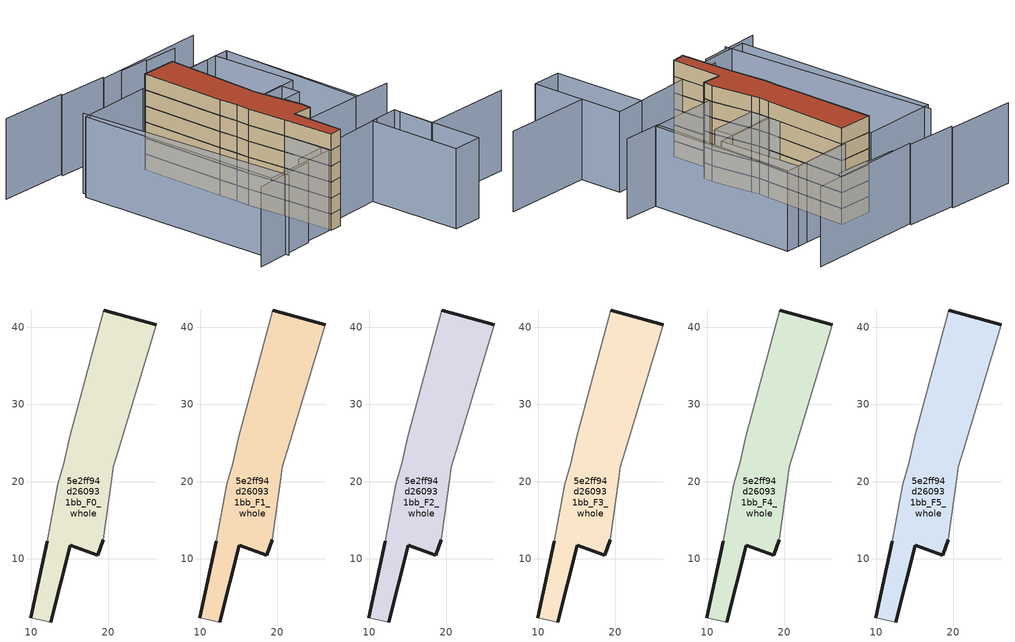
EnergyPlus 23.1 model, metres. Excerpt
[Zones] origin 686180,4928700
5e2ff94d260931bb_F0_whole
 floor ground (EU_floor_Construction): 18.65,10.48 19.33,12.45 20.42,20.39 20.63,21.94 21.25,23.99 26.19,40.31 19.38,42.22 15.02,25.83 14.21,22.28 13.42,19.67 12.07,12.26 9.95,2.36 12.54,1.82 15.06,11.73 z0
 wall outside (EU_wall_Construction): 19.38,42.22 26.19,40.31 / 19.33,12.45 18.65,10.48 15.06,11.73 12.54,1.82 / 9.95,2.36 12.07,12.26 z0:3
 wall adiabatic (EU_wall_Construction): 26.19,40.31 21.25,23.99 20.63,21.94 20.42,20.39 19.33,12.45 / 12.54,1.82 9.95,2.36 / 12.07,12.26 13.42,19.67 14.21,22.28 15.02,25.83 19.38,42.22 z0:3
5e2ff94d260931bb_F1_whole
 floor to 5e2ff94d260931bb_F0_whole (EU_floor_Construction): 18.65,10.48 19.33,12.45 20.42,20.39 20.63,21.94 21.25,23.99 26.19,40.31 19.38,42.22 15.02,25.83 14.21,22.28 13.42,19.67 12.07,12.26 9.95,2.36 12.54,1.82 15.06,11.73 z3
 wall outside (EU_wall_Construction): 19.38,42.22 26.19,40.31 / 19.33,12.45 18.65,10.48 15.06,11.73 12.54,1.82 / 9.95,2.36 12.07,12.26 z3:6
 wall adiabatic (EU_wall_Construction): 26.19,40.31 21.25,23.99 20.63,21.94 20.42,20.39 19.33,12.45 / 12.54,1.82 9.95,2.36 / 12.07,12.26 13.42,19.67 14.21,22.28 15.02,25.83 19.38,42.22 z3:6
5e2ff94d260931bb_F2_whole
 floor to 5e2ff94d260931bb_F1_whole (EU_floor_Construction): 18.65,10.48 19.33,12.45 20.42,20.39 20.63,21.94 21.25,23.99 26.19,40.31 19.38,42.22 15.02,25.83 14.21,22.28 13.42,19.67 12.07,12.26 9.95,2.36 12.54,1.82 15.06,11.73 z6
 wall outside (EU_wall_Construction): 19.38,42.22 26.19,40.31 / 19.33,12.45 18.65,10.48 15.06,11.73 12.54,1.82 / 9.95,2.36 12.07,12.26 z6:9
 wall adiabatic (EU_wall_Construction): 26.19,40.31 21.25,23.99 20.63,21.94 20.42,20.39 19.33,12.45 / 12.54,1.82 9.95,2.36 / 12.07,12.26 13.42,19.67 14.21,22.28 15.02,25.83 19.38,42.22 z6:9
5e2ff94d260931bb_F3_whole
 floor to 5e2ff94d260931bb_F2_whole (EU_floor_Construction): 18.65,10.48 19.33,12.45 20.42,20.39 20.63,21.94 21.25,23.99 26.19,40.31 19.38,42.22 15.02,25.83 14.21,22.28 13.42,19.67 12.07,12.26 9.95,2.36 12.54,1.82 15.06,11.73 z9
 wall outside (EU_wall_Construction): 19.38,42.22 26.19,40.31 / 19.33,12.45 18.65,10.48 15.06,11.73 12.54,1.82 / 9.95,2.36 12.07,12.26 z9:12
 wall adiabatic (EU_wall_Construction): 26.19,40.31 21.25,23.99 20.63,21.94 20.42,20.39 19.33,12.45 / 12.54,1.82 9.95,2.36 / 12.07,12.26 13.42,19.67 14.21,22.28 15.02,25.83 19.38,42.22 z9:12
5e2ff94d260931bb_F4_whole
 floor to 5e2ff94d260931bb_F3_whole (EU_floor_Construction): 18.65,10.48 19.33,12.45 20.42,20.39 20.63,21.94 21.25,23.99 26.19,40.31 19.38,42.22 15.02,25.83 14.21,22.28 13.42,19.67 12.07,12.26 9.95,2.36 12.54,1.82 15.06,11.73 z12
 wall outside (EU_wall_Construction): 19.38,42.22 26.19,40.31 / 19.33,12.45 18.65,10.48 15.06,11.73 12.54,1.82 / 9.95,2.36 12.07,12.26 z12:15
 wall adiabatic (EU_wall_Construction): 26.19,40.31 21.25,23.99 20.63,21.94 20.42,20.39 19.33,12.45 / 12.54,1.82 9.95,2.36 / 12.07,12.26 13.42,19.67 14.21,22.28 15.02,25.83 19.38,42.22 z12:15
5e2ff94d260931bb_F5_whole
 floor to 5e2ff94d260931bb_F4_whole (EU_floor_Construction): 18.65,10.48 19.33,12.45 20.42,20.39 20.63,21.94 21.25,23.99 26.19,40.31 19.38,42.22 15.02,25.83 14.21,22.28 13.42,19.67 12.07,12.26 9.95,2.36 12.54,1.82 15.06,11.73 z15
 wall outside (EU_wall_Construction): 19.38,42.22 26.19,40.31 / 19.33,12.45 18.65,10.48 15.06,11.73 12.54,1.82 / 9.95,2.36 12.07,12.26 z15:18
 wall adiabatic (EU_wall_Construction): 26.19,40.31 21.25,23.99 20.63,21.94 20.42,20.39 19.33,12.45 / 12.54,1.82 9.95,2.36 / 12.07,12.26 13.42,19.67 14.21,22.28 15.02,25.83 19.38,42.22 z15:18
 roof outside (EU_roof_Construction): 26.19,40.31 21.25,23.99 20.63,21.94 20.42,20.39 19.33,12.45 18.65,10.48 15.06,11.73 12.54,1.82 9.95,2.36 12.07,12.26 13.42,19.67 14.21,22.28 15.02,25.83 19.38,42.22 z18
shading: 4.08,5.72 25.31,1.09 / -9.24,6.41 3.62,3.61 / 45.51,-12.79 27.97,-8.04 / 27.97,-8.04 29.81,-1.21 / 39.84,6.14 32.27,8.3 / 32.27,8.3 40.39,36.82 / 5.84,47.39 -2.76,4.29 / 37.4,45.24 30.52,47.28 / 30.94,47.5 24.86,49.29 / 21.05,50.93 11.1,53.94 / 43.94,44.83 20.7,50.61 / 11.47,54.28 -2.16,58.24 / 30.15,0.04 25.68,-18.12 / 25.68,-18.12 19.83,-16.68 / 19.83,-16.68 24.3,1.48 / 24.3,1.48 30.15,0.04 / 30.96,21.99 30.03,18.07 / 30.03,18.07 20.26,20.4 / 20.26,20.4 21.19,24.32 / 21.19,24.32 30.96,21.99 / 40.42,36.92 32.95,8.26 / 32.95,8.26 18.25,12.09 / 18.25,12.09 25.72,40.75 / 25.72,40.75 40.42,36.92 / 19.5,42.7 9.73,2.66 / 9.73,2.66 -5.22,6.31 / -5.22,6.31 4.55,46.34 / 4.55,46.34 19.5,42.7 / 25,40.58 37.65,37.72 / 37.65,37.72 33.9,21.13 / 33.9,21.13 21.25,23.99 / 21.25,23.99 25,40.58 z0:15
[Building]
EU S2 Campaign: North Axis=0; Terrain=City; Solar Distribution=FullExterior
[Site:Location]
Bologna: Latitude=44.5; Longitude=11.25; Time Zone=1; Elevation=37
[SizingPeriod:WeatherFileDays]
AnnualSizingPeriod: Begin Month=1; Begin Day of Month=1; End Month=12; End Day of Month=31; Day of Week for Start Day=Monday; Use Weather File Daylight Saving Period=No; Use Weather File Rain and Snow Indicators=No
[MATERIAL]
EU_InternalMass_Material: Roughness=MediumRough; Thickness=0.1; Conductivity=1; Density=1800; Specific Heat=900; Thermal Absorptance=0.9; Solar Absorptance=0.7; Visible Absorptance=0.7
[MATERIAL:NOMASS] Roughness=MediumRough; Thermal Absorptance=0.9; Solar Absorptance=0.7; Visible Absorptance=0.7
Name | Thermal Resistance
EU_wall_NoMass | 0.905828
EU_roof_NoMass | 0.37593
EU_floor_NoMass | 0.67114
[CONSTRUCTION]
EU_wall_Construction: EU_wall_NoMass
EU_roof_Construction: EU_roof_NoMass
EU_floor_Construction: EU_floor_NoMass
EU_InternalMass_Construction: EU_InternalMass_Material
[ZONE] Type=1; Multiplier=1; Ceiling Height=autocalculate; Floor Area=autocalculate; Part of Total Floor Area=Yes
Name | Volume
5e2ff94d260931bb_F0_whole | 710.698
5e2ff94d260931bb_F1_whole; 5e2ff94d260931bb_F2_whole; 5e2ff94d260931bb_F3_whole; 5e2ff94d260931bb_F4_whole; 5e2ff94d260931bb_F5_whole | 710.702
[INTERNALMASS] Construction=EU_InternalMass_Construction; Surface Area=236.899
Name | Zone or ZoneList
5e2ff94d260931bb_F0_whole_EU_InternalMass | 5e2ff94d260931bb_F0_whole
5e2ff94d260931bb_F1_whole_EU_InternalMass | 5e2ff94d260931bb_F1_whole
5e2ff94d260931bb_F2_whole_EU_InternalMass | 5e2ff94d260931bb_F2_whole
5e2ff94d260931bb_F3_whole_EU_InternalMass | 5e2ff94d260931bb_F3_whole
5e2ff94d260931bb_F4_whole_EU_InternalMass | 5e2ff94d260931bb_F4_whole
5e2ff94d260931bb_F5_whole_EU_InternalMass | 5e2ff94d260931bb_F5_whole
[OTHEREQUIPMENT] Fuel Type=Electricity; Design Level Calculation Method=Watts/Area; Power per Zone Floor Area=1; Fraction Latent=0; Fraction Radiant=0; Fraction Lost=0; Carbon Dioxide Generation Rate=0; EndUse Subcategory=EU_Step8_InternalGains
Name | Zone or ZoneList or Space or SpaceList | Schedule
EU_Step8_InternalGain_5e2ff94d260931bb_F0_whole_f000 | 5e2ff94d260931bb_F0_whole | EU_Step8_GainSchedule_5e2ff94d260931bb_F0_whole_f000
EU_Step8_InternalGain_5e2ff94d260931bb_F1_whole_f000 | 5e2ff94d260931bb_F1_whole | EU_Step8_GainSchedule_5e2ff94d260931bb_F1_whole_f000
EU_Step8_InternalGain_5e2ff94d260931bb_F2_whole_f000 | 5e2ff94d260931bb_F2_whole | EU_Step8_GainSchedule_5e2ff94d260931bb_F2_whole_f000
EU_Step8_InternalGain_5e2ff94d260931bb_F3_whole_f000 | 5e2ff94d260931bb_F3_whole | EU_Step8_GainSchedule_5e2ff94d260931bb_F3_whole_f000
EU_Step8_InternalGain_5e2ff94d260931bb_F4_whole_f000 | 5e2ff94d260931bb_F4_whole | EU_Step8_GainSchedule_5e2ff94d260931bb_F4_whole_f000
EU_Step8_InternalGain_5e2ff94d260931bb_F5_whole_f000 | 5e2ff94d260931bb_F5_whole | EU_Step8_GainSchedule_5e2ff94d260931bb_F5_whole_f000
[ZONEVENTILATION:DESIGNFLOWRATE] Schedule=EU_AlwaysOn; Design Flow Rate Calculation Method=AirChanges/Hour; Air Changes per Hour=0.73129; Ventilation Type=Natural; Fan Pressure Rise=0; Fan Total Efficiency=1; Constant Term Coefficient=1; Temperature Term Coefficient=0; Velocity Term Coefficient=0; Velocity Squared Term Coefficient=0; Minimum Indoor Temperature=-100; Maximum Indoor Temperature=100; Delta Temperature=-100; Minimum Outdoor Temperature=-100; Maximum Outdoor Temperature=100; Maximum Wind Speed=40
Name | Zone or ZoneList or Space or SpaceList
EU_ConstantAir_5e2ff94d260931bb_F0_whole | 5e2ff94d260931bb_F0_whole
EU_ConstantAir_5e2ff94d260931bb_F1_whole | 5e2ff94d260931bb_F1_whole
EU_ConstantAir_5e2ff94d260931bb_F2_whole | 5e2ff94d260931bb_F2_whole
EU_ConstantAir_5e2ff94d260931bb_F3_whole | 5e2ff94d260931bb_F3_whole
EU_ConstantAir_5e2ff94d260931bb_F4_whole | 5e2ff94d260931bb_F4_whole
EU_ConstantAir_5e2ff94d260931bb_F5_whole | 5e2ff94d260931bb_F5_whole
[HVACTEMPLATE:THERMOSTAT] Constant Heating Setpoint=20; Constant Cooling Setpoint=50
EU_HeatOnly_5e2ff94d260931bb_F0_whole; EU_HeatOnly_5e2ff94d260931bb_F1_whole; EU_HeatOnly_5e2ff94d260931bb_F2_whole; EU_HeatOnly_5e2ff94d260931bb_F3_whole; EU_HeatOnly_5e2ff94d260931bb_F4_whole; EU_HeatOnly_5e2ff94d260931bb_F5_whole
[HVACTEMPLATE:ZONE:IDEALLOADSAIRSYSTEM] System Availability Schedule=EU_AlwaysOn; Maximum Heating Supply Air Temperature=50; Minimum Cooling Supply Air Temperature=13; Maximum Heating Supply Air Humidity Ratio=0.0156; Minimum Cooling Supply Air Humidity Ratio=0.0077; Heating Limit=NoLimit; Cooling Limit=NoLimit; Heating Availability Schedule=EU_AlwaysOn; Cooling Availability Schedule=EU_CoolingOff; Dehumidification Control Type=ConstantSensibleHeatRatio; Cooling Sensible Heat Ratio=0.7; Dehumidification Setpoint=60; Humidification Control Type=None; Humidification Setpoint=30; Outdoor Air Method=None; Outdoor Air Flow Rate per Person=0.00944; Outdoor Air Flow Rate per Zone Floor Area=0; Outdoor Air Flow Rate per Zone=0; Demand Controlled Ventilation Type=None; Outdoor Air Economizer Type=NoEconomizer; Heat Recovery Type=None; Sensible Heat Recovery Effectiveness=0.7; Latent Heat Recovery Effectiveness=0.65
Name | Template Thermostat
5e2ff94d260931bb_F0_whole | EU_HeatOnly_5e2ff94d260931bb_F0_whole
5e2ff94d260931bb_F1_whole | EU_HeatOnly_5e2ff94d260931bb_F1_whole
5e2ff94d260931bb_F2_whole | EU_HeatOnly_5e2ff94d260931bb_F2_whole
5e2ff94d260931bb_F3_whole | EU_HeatOnly_5e2ff94d260931bb_F3_whole
5e2ff94d260931bb_F4_whole | EU_HeatOnly_5e2ff94d260931bb_F4_whole
5e2ff94d260931bb_F5_whole | EU_HeatOnly_5e2ff94d260931bb_F5_whole
[SIZING:ZONE] Zone Cooling Design Supply Air Temperature Input Method=SupplyAirTemperature; Zone Cooling Design Supply Air Temperature=13; Zone Heating Design Supply Air Temperature Input Method=SupplyAirTemperature; Zone Heating Design Supply Air Temperature=50; Zone Cooling Design Supply Air Humidity Ratio=0.008; Zone Heating Design Supply Air Humidity Ratio=0.008; Cooling Design Air Flow Method=DesignDay; Cooling Design Air Flow Rate=0; Cooling Minimum Air Flow per Zone Floor Area=0.000762; Cooling Minimum Air Flow=0; Cooling Minimum Air Flow Fraction=0.2; Heating Design Air Flow Method=DesignDay; Heating Design Air Flow Rate=0; Heating Maximum Air Flow per Zone Floor Area=0.002032; Heating Maximum Air Flow=0.141576; Heating Maximum Air Flow Fraction=0.3; Account for Dedicated Outdoor Air System=No; Dedicated Outdoor Air System Control Strategy=NeutralSupplyAir; Dedicated Outdoor Air Low Setpoint Temperature for Design=autosize; Dedicated Outdoor Air High Setpoint Temperature for Design=autosize; Zone Load Sizing Method=Sensible Load Only No Latent Load; Zone Latent Cooling Design Supply Air Humidity Ratio Input Method=HumidityRatioDifference; Zone Cooling Design Supply Air Humidity Ratio Difference=0.005; Zone Latent Heating Design Supply Air Humidity Ratio Input Method=HumidityRatioDifference; Zone Humidification Design Supply Air Humidity Ratio Difference=0.005
5e2ff94d260931bb_F0_whole; 5e2ff94d260931bb_F1_whole; 5e2ff94d260931bb_F2_whole; 5e2ff94d260931bb_F3_whole; 5e2ff94d260931bb_F4_whole; 5e2ff94d260931bb_F5_whole
[SCHEDULE:CONSTANT]
Name | Hourly Value
EU_AlwaysOn | 1
EU_CoolingOff | 0
[SCHEDULE:FILE] Column Number=1; Rows to Skip at Top=0; Number of Hours of Data=8760; Column Separator=Comma; Interpolate to Timestep=No; Minutes per Item=60; Adjust Schedule for Daylight Savings=Yes
Name | File
EU_Step8_GainSchedule_5e2ff94d260931bb_F0_whole_f000 | ../../schedules/5e2ff94d260931bb/5e2ff94d260931bb_F0_whole_f000_gain.csv
EU_Step8_GainSchedule_5e2ff94d260931bb_F1_whole_f000 | ../../schedules/5e2ff94d260931bb/5e2ff94d260931bb_F1_whole_f000_gain.csv
EU_Step8_GainSchedule_5e2ff94d260931bb_F2_whole_f000 | ../../schedules/5e2ff94d260931bb/5e2ff94d260931bb_F2_whole_f000_gain.csv
EU_Step8_GainSchedule_5e2ff94d260931bb_F3_whole_f000 | ../../schedules/5e2ff94d260931bb/5e2ff94d260931bb_F3_whole_f000_gain.csv
EU_Step8_GainSchedule_5e2ff94d260931bb_F4_whole_f000 | ../../schedules/5e2ff94d260931bb/5e2ff94d260931bb_F4_whole_f000_gain.csv
EU_Step8_GainSchedule_5e2ff94d260931bb_F5_whole_f000 | ../../schedules/5e2ff94d260931bb/5e2ff94d260931bb_F5_whole_f000_gain.csv
